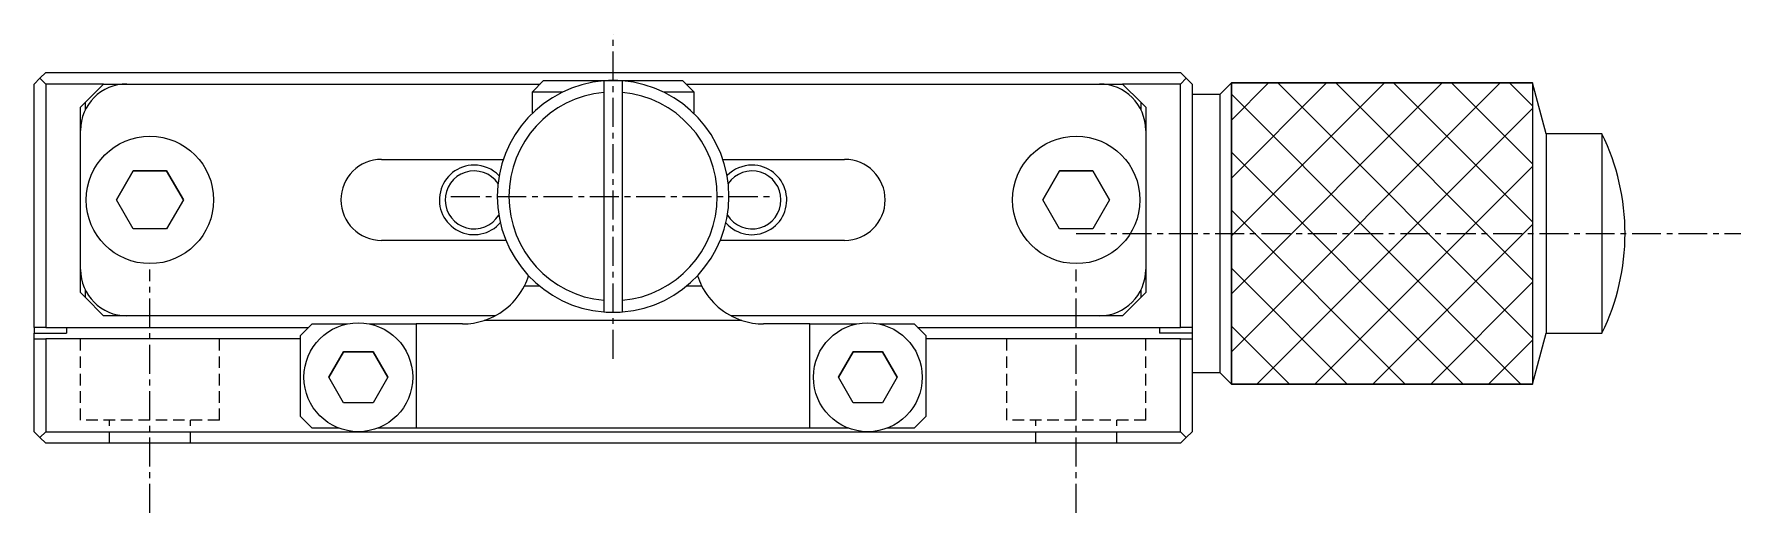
# Model space of a CAD drawing. Extents: x 10 to 344, y 10 to 232.
# Drawn here: x 131.7 to 205.4, y 57 to 77.7 of the extents above; entities that cross this region are included whole.
import ezdxf

# ---------------------------------------------------------------- set-up
doc = ezdxf.new("R2010")
doc.units = 0
doc.linetypes.add('CENTER', pattern=[2, 1.25, -0.25, 0.25, -0.25])
doc.linetypes.add('DASHED', pattern=[0.75, 0.5, -0.25])
doc.layers.get('0').update_dxf_attribs({"linetype": 'CONTINUOUS'})
doc.layers.add('CENTER', color=1, linetype='CENTER')

msp = doc.modelspace()

# ---------------------------------------------------------------- linework, layer by layer
at = {"color": 7, "linetype": 'CONTINUOUS'}
for p, q in [((132.244926, 76), (131.994926, 75.75)), ((132.244926, 76), (181.244926, 76)), ((181.494926, 75.75), (181.244926, 76)), ((131.744926, 75.5), (131.994926, 75.75)), ((131.744926, 65), (131.744926, 75.5)), ((131.994926, 75.75), (132.244926, 75.5)), ((134.744926, 75.5), (132.244926, 75.5)), ((132.244926, 75.5), (132.244926, 65)), ((134.744926, 75.5), (133.944926, 74.7)), ((134.744926, 75.5), (135.744926, 75.5)), ((135.744926, 75.5), (153.594926, 75.5)), ((153.244926, 75.15), (153.744926, 75.65)), ((153.744926, 75.65), (156.744926, 75.65)), ((156.344926, 75.633974), (156.344926, 75.132187)), ((156.744926, 75.65), (159.744926, 75.65)), ((157.144926, 75.132187), (157.144926, 75.633974)), ((159.744926, 75.65), (160.244926, 75.15)), ((159.894926, 75.5), (177.744926, 75.5)), ((177.744926, 75.5), (178.744926, 75.5)), ((179.544926, 74.7), (178.744926, 75.5)), ((181.244926, 75.5), (178.744926, 75.5)), ((181.244926, 75.5), (181.494926, 75.75)), ((181.244926, 65), (181.244926, 75.5)), ((181.494926, 75.75), (181.744926, 75.5)), ((181.744926, 75.5), (181.744926, 65)), ((183.444932, 75.549999), (182.94493, 75.049996)), ((183.444932, 75.549999), (196.444933, 75.549999)), ((183.444932, 62.550001), (183.444932, 75.549999)), ((197.034421, 73.35), (196.444933, 75.549999)), ((196.444933, 75.549999), (196.444933, 62.550001)), ((133.744926, 74.5), (133.944926, 74.7)), ((133.744926, 73.5), (133.744926, 74.5)), ((133.944926, 74.7), (133.944926, 74.37178)), ((154.565476, 75.15), (153.244926, 75.15)), ((153.244926, 75.15), (153.244926, 74.220714)), ((156.344926, 75.132187), (156.344926, 66.167813)), ((157.144926, 66.167813), (157.144926, 75.132187)), ((160.244926, 75.15), (158.924375, 75.15)), ((160.244926, 74.220714), (160.244926, 75.15)), ((179.544926, 74.37178), (179.544926, 74.7)), ((179.544926, 74.7), (179.744926, 74.5)), ((179.744926, 74.5), (179.744926, 73.5)), ((182.94493, 75.049996), (181.744926, 75.049996)), ((182.94493, 75.049996), (182.94493, 63.050004)), ((133.744926, 67.5), (133.744926, 73.5)), ((179.744926, 73.5), (179.744926, 67.5)), ((197.034421, 73.35), (197.034421, 64.75)), ((199.444932, 73.35), (197.034421, 73.35)), ((199.444932, 73.35), (199.444932, 64.75)), ((146.744926, 72.25), (152.007838, 72.25)), ((161.482014, 72.25), (166.744926, 72.25)), ((135.30155, 70.5), (136.023238, 71.75)), ((136.023238, 71.75), (135.30155, 70.5)), ((136.023238, 71.75), (137.466614, 71.75)), ((137.466614, 71.75), (136.023238, 71.75)), ((137.466614, 71.75), (138.188302, 70.5)), ((138.188302, 70.5), (137.466614, 71.75)), ((175.30155, 70.5), (176.023238, 71.75)), ((176.023238, 71.75), (175.30155, 70.5)), ((176.023238, 71.75), (177.466614, 71.75)), ((177.466614, 71.75), (176.023238, 71.75)), ((177.466614, 71.75), (178.188302, 70.5)), ((178.188302, 70.5), (177.466614, 71.75)), ((136.023238, 69.25), (135.30155, 70.5)), ((138.188302, 70.5), (137.466614, 69.25)), ((176.023238, 69.25), (175.30155, 70.5)), ((178.188302, 70.5), (177.466614, 69.25)), ((137.466614, 69.25), (136.023238, 69.25)), ((152.119994, 68.75), (146.744926, 68.75)), ((166.744926, 68.75), (161.369858, 68.75)), ((177.466614, 69.25), (176.023238, 69.25)), ((133.744926, 66.5), (133.744926, 67.5)), ((179.744926, 67.5), (179.744926, 66.5)), ((133.944926, 66.3), (133.744926, 66.5)), ((133.944926, 66.62822), (133.944926, 66.3)), ((152.924012, 66.8), (153.554707, 66.8)), ((159.935145, 66.8), (160.56584, 66.8)), ((179.544926, 66.3), (179.544926, 66.62822)), ((179.744926, 66.5), (179.544926, 66.3)), ((133.944926, 66.3), (134.744926, 65.5)), ((156.344926, 66.167813), (156.344926, 65.666026)), ((157.144926, 65.666026), (157.144926, 66.167813)), ((178.744926, 65.5), (179.544926, 66.3)), ((132.244926, 65), (131.744926, 65)), ((131.744926, 65), (131.744926, 64.75)), ((132.244926, 65), (143.594926, 65)), ((133.144926, 65), (133.144926, 64.75)), ((135.744926, 65.5), (134.744926, 65.5)), ((151.650831, 65.5), (135.744926, 65.5)), ((143.244926, 64.65), (143.744926, 65.15)), ((143.744926, 65.15), (145.262743, 65.15)), ((146.227109, 65.15), (148.244926, 65.15)), ((148.244926, 65.15), (148.244926, 60.65)), ((150.244926, 65.15), (148.244926, 65.15)), ((162.308176, 65.3), (151.181676, 65.3)), ((177.744926, 65.5), (161.839084, 65.5)), ((165.244926, 65.15), (163.244926, 65.15)), ((165.244926, 60.65), (165.244926, 65.15)), ((165.244926, 65.15), (167.262743, 65.15)), ((168.227109, 65.15), (169.744926, 65.15)), ((169.744926, 65.15), (170.244926, 64.65)), ((169.894926, 65), (181.244926, 65)), ((178.744926, 65.5), (177.744926, 65.5)), ((180.344926, 65), (180.344926, 64.75)), ((181.744926, 65), (181.244926, 65)), ((181.744926, 65), (181.744926, 64.75)), ((131.744926, 64.75), (133.144926, 64.75)), ((131.744926, 64.5), (131.744926, 64.75)), ((131.744926, 60.5), (131.744926, 64.5)), ((131.744926, 64.5), (132.244926, 64.5)), ((132.244926, 64.5), (132.244926, 60.5)), ((143.244926, 64.5), (132.244926, 64.5)), ((143.244926, 61.15), (143.244926, 64.65)), ((170.244926, 64.65), (170.244926, 61.15)), ((181.244926, 64.5), (170.244926, 64.5)), ((181.744926, 64.75), (180.344926, 64.75)), ((181.244926, 60.5), (181.244926, 64.5)), ((181.244926, 64.5), (181.744926, 64.5)), ((181.744926, 64.75), (181.744926, 64.5)), ((181.744926, 64.5), (181.744926, 60.5)), ((196.444933, 62.550001), (197.034421, 64.75)), ((197.034421, 64.75), (199.444932, 64.75)), ((144.474755, 62.85), (145.109841, 63.95)), ((145.109841, 63.95), (144.474755, 62.85)), ((145.109841, 63.95), (146.380011, 63.95)), ((146.380011, 63.95), (145.109841, 63.95)), ((146.380011, 63.95), (147.015097, 62.85)), ((147.015097, 62.85), (146.380011, 63.95)), ((166.474755, 62.85), (167.109841, 63.95)), ((167.109841, 63.95), (166.474755, 62.85)), ((167.109841, 63.95), (168.380011, 63.95)), ((168.380011, 63.95), (167.109841, 63.95)), ((168.380011, 63.95), (169.015097, 62.85)), ((169.015097, 62.85), (168.380011, 63.95)), ((145.109841, 61.75), (144.474755, 62.85)), ((147.015097, 62.85), (146.380011, 61.75)), ((167.109841, 61.75), (166.474755, 62.85)), ((169.015097, 62.85), (168.380011, 61.75)), ((181.744926, 63.050004), (182.94493, 63.050004)), ((182.94493, 63.050004), (183.444932, 62.550001)), ((196.444933, 62.550001), (183.444932, 62.550001)), ((146.380011, 61.75), (145.109841, 61.75)), ((168.380011, 61.75), (167.109841, 61.75)), ((131.994926, 60.25), (131.744926, 60.5)), ((132.244926, 60.5), (131.994926, 60.25)), ((132.244926, 60.5), (145.744926, 60.5)), ((143.744926, 60.65), (143.244926, 61.15)), ((144.91879, 60.65), (143.744926, 60.65)), ((145.744926, 60.5), (167.744926, 60.5)), ((148.244926, 60.65), (146.571062, 60.65)), ((165.244926, 60.65), (148.244926, 60.65)), ((166.91879, 60.65), (165.244926, 60.65)), ((167.744926, 60.5), (181.244926, 60.5)), ((169.744926, 60.65), (168.571062, 60.65)), ((170.244926, 61.15), (169.744926, 60.65)), ((181.494926, 60.25), (181.244926, 60.5)), ((181.744926, 60.5), (181.494926, 60.25)), ((132.244926, 60), (131.994926, 60.25)), ((181.244926, 60), (132.244926, 60)), ((181.494926, 60.25), (181.244926, 60))]:
    msp.add_line(p, q, dxfattribs=at)
at = {"color": 3, "linetype": 'CONTINUOUS'}
for p, q in [((183.444932, 75.549999), (183.444932, 62.550001)), ((196.444933, 75.549999), (183.444932, 75.549999)), ((183.444932, 73.944932), (185.049999, 75.549999)), ((183.444932, 71.444932), (187.549999, 75.549999)), ((183.444932, 68.944932), (190.049999, 75.549999)), ((183.444932, 66.444932), (192.549999, 75.549999)), ((183.444932, 63.944932), (195.049999, 75.549999)), ((185.450001, 75.549999), (196.444933, 64.555067)), ((187.950001, 75.549999), (196.444933, 67.055067)), ((190.450001, 75.549999), (196.444933, 69.555067)), ((192.950001, 75.549999), (196.444933, 72.055067)), ((195.450001, 75.549999), (196.444933, 74.555067)), ((196.444933, 75.549999), (196.444933, 62.550001)), ((183.444932, 75.055068), (195.949999, 62.550001)), ((184.550001, 62.550001), (196.444933, 74.444933)), ((183.444932, 72.555068), (193.449999, 62.550001)), ((187.050001, 62.550001), (196.444933, 71.944933)), ((183.444932, 70.055068), (190.949999, 62.550001)), ((189.550001, 62.550001), (196.444933, 69.444933)), ((183.444932, 67.555068), (188.449999, 62.550001)), ((192.050001, 62.550001), (196.444933, 66.944933)), ((183.444932, 65.055068), (185.949999, 62.550001)), ((194.550001, 62.550001), (196.444933, 64.444933)), ((183.444932, 62.555068), (183.449999, 62.550001)), ((183.444932, 62.550001), (196.444933, 62.550001))]:
    msp.add_line(p, q, dxfattribs=at)
at = {"color": 3, "linetype": 'DASHED'}
for p, q in [((133.744926, 61), (133.744926, 64.5)), ((139.744926, 61), (139.744926, 64.5)), ((173.744926, 61), (173.744926, 64.5)), ((179.744926, 61), (179.744926, 64.5)), ((139.744926, 61), (133.744926, 61)), ((134.994926, 60), (134.994926, 61)), ((138.494926, 60), (138.494926, 61)), ((179.744926, 61), (173.744926, 61)), ((174.994926, 60), (174.994926, 61)), ((178.494926, 60), (178.494926, 61))]:
    msp.add_line(p, q, dxfattribs=at)
at = {"color": 7, "linetype": 'CONTINUOUS'}
for centre, radius in [((136.744926, 70.5), 2.75), ((176.744926, 70.5), 2.75), ((145.744926, 62.85), 2.35), ((167.744926, 62.85), 2.35)]:
    msp.add_circle(centre, radius, dxfattribs=at)
for centre, radius, start, end in [((135.744926, 73.5), 2, 90, 180), ((156.744926, 70.65), 5, 94.588566, 265.411434), ((156.744926, 70.65), 5, 85.411434, 94.588566), ((156.744926, 70.65), 5, 274.588566, 85.411434), ((177.744926, 73.5), 2, 0, 90), ((156.744926, 70.65), 4.5, 95.099689, 264.900311), ((156.744926, 70.65), 4.5, 275.099689, 84.900311), ((190.699932, 69.05), 9.745001, 333.816209, 26.183791), ((146.744926, 70.5), 1.75, 90, 270), ((166.744926, 70.5), 1.75, 270, 90), ((150.744926, 70.5), 1.25, 34.425008, 328.439184), ((162.744926, 70.5), 1.25, 0, 145.574992), ((162.744926, 70.5), 1.25, 211.560816, 0), ((135.744926, 67.5), 2, 180, 270), ((150.244926, 68.15), 3, 333.256316, 342.096002), ((163.244926, 68.15), 3, 197.903998, 206.743684), ((177.744926, 67.5), 2, 270, 0), ((150.244926, 68.15), 3, 288.194872, 333.256316), ((163.244926, 68.15), 3, 206.743684, 251.805128), ((156.744926, 70.65), 5, 265.411434, 274.588566), ((150.244926, 68.15), 3, 270, 288.194872), ((163.244926, 68.15), 3, 251.805128, 270)]:
    msp.add_arc(centre, radius, start, end, dxfattribs=at)
at = {"color": 3, "linetype": 'CONTINUOUS'}
for centre, start, end in [((150.744926, 70.5), 90, 319.629412), ((150.744926, 70.5), 44.42679, 90), ((162.744926, 70.5), 221.810315, 90), ((162.744926, 70.5), 90, 135.57321)]:
    msp.add_arc(centre, 1.5, start, end, dxfattribs=at)
at = {"layer": 'CENTER', "color": 1, "linetype": 'CENTER'}
for p, q in [((156.744926, 63.65), (156.744926, 77.65)), ((149.744926, 70.65), (163.744926, 70.65)), ((176.744926, 69.05), (205.444933, 69.05)), ((136.744926, 57), (136.744926, 67.5)), ((176.744926, 57), (176.744926, 67.5))]:
    msp.add_line(p, q, dxfattribs=at)

doc.saveas('drawing.dxf')
